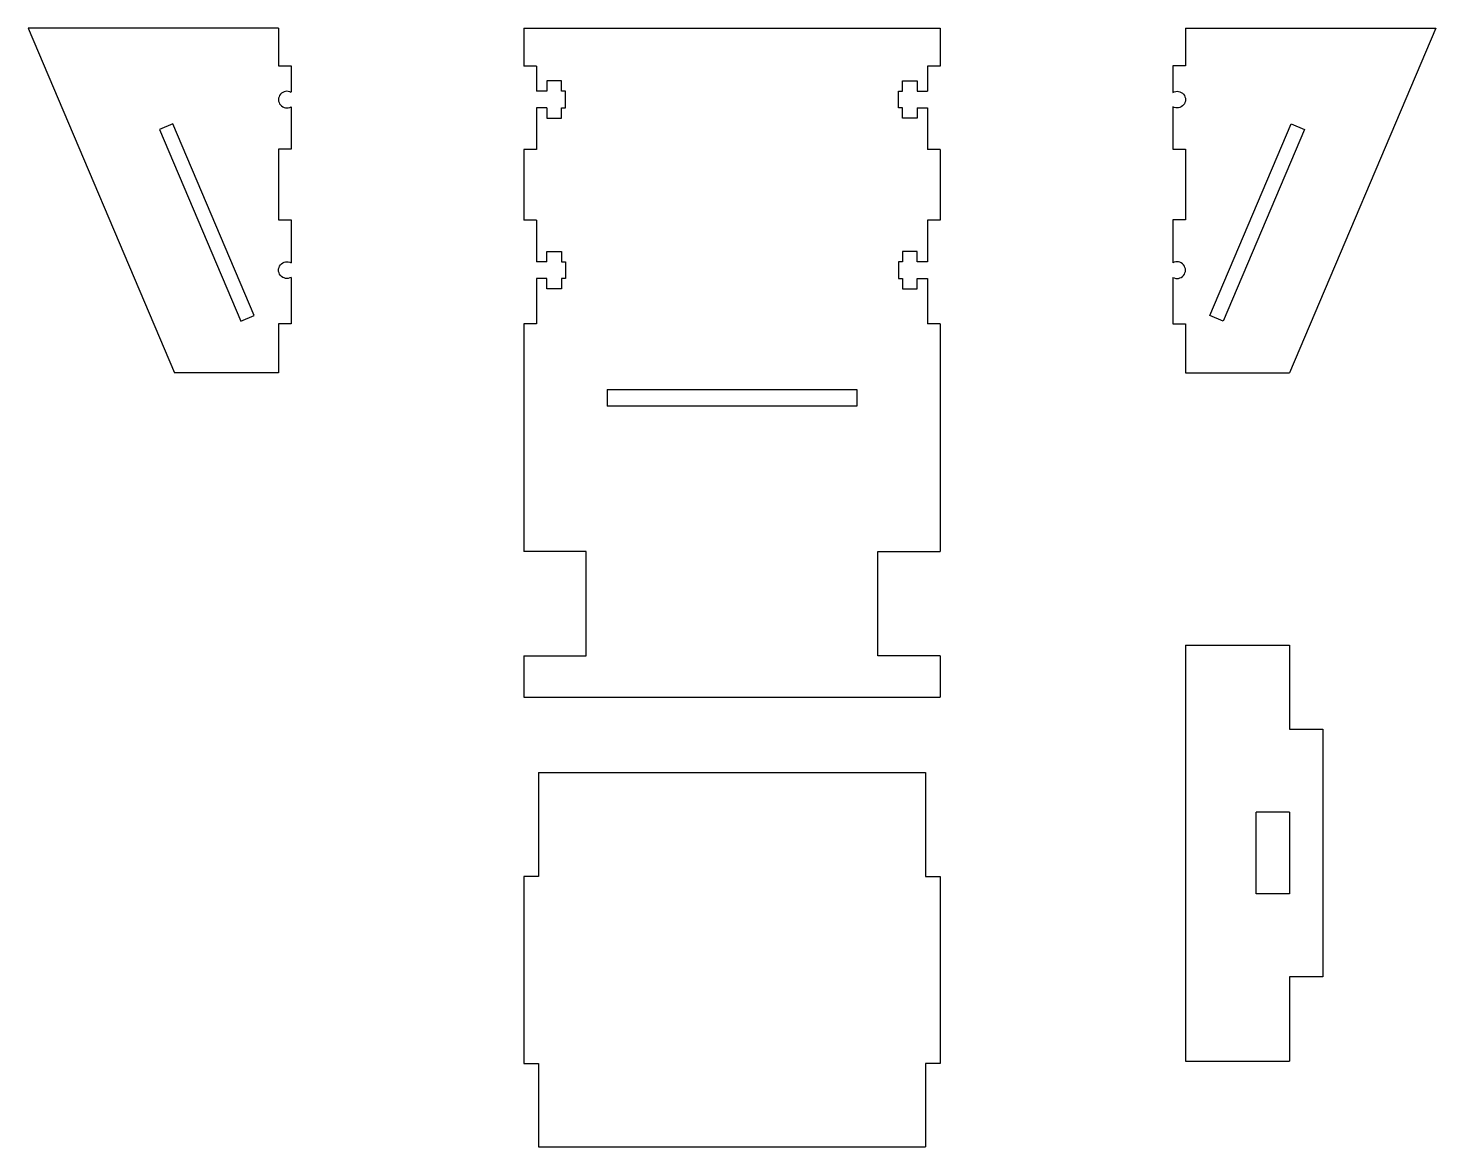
# Model space of a CAD drawing. Extents: x -6.7 to 6.7, y -5.7 to 4.9.
import ezdxf

# ---------------------------------------------------------------- set-up
doc = ezdxf.new("R2010")
doc.units = 0
doc.header["$MEASUREMENT"] = 0
doc.layers.add('VISIBLE', color=7, linetype='CONTINUOUS')

msp = doc.modelspace()

# ---------------------------------------------------------------- linework, layer by layer
at = {"layer": 'VISIBLE'}
for p, q in [((-6.658, 4.921), (-5.274, 1.66)), ((-4.29, 4.921), (-6.658, 4.921)), ((-4.29, 4.921), (-4.29, 4.563)), ((-1.969, 4.921), (1.969, 4.921)), ((-1.969, 4.921), (-1.969, 4.56)), ((1.969, 4.921), (1.969, 4.56)), ((4.29, 4.921), (6.658, 4.921)), ((4.29, 4.921), (4.29, 4.563)), ((6.658, 4.921), (5.274, 1.66)), ((-4.29, 4.563), (-4.171, 4.563)), ((-4.171, 4.563), (-4.171, 4.314)), ((-1.85, 4.56), (-1.969, 4.56)), ((-1.85, 4.56), (-1.85, 4.324)), ((1.85, 4.56), (1.85, 4.324)), ((1.969, 4.56), (1.85, 4.56)), ((4.171, 4.563), (4.171, 4.314)), ((4.29, 4.563), (4.171, 4.563)), ((-1.752, 4.423), (-1.752, 4.324)), ((-1.614, 4.423), (-1.752, 4.423)), ((-1.614, 4.324), (-1.614, 4.423)), ((1.614, 4.423), (1.752, 4.423)), ((1.614, 4.324), (1.614, 4.423)), ((1.752, 4.423), (1.752, 4.324)), ((-1.752, 4.324), (-1.85, 4.324)), ((-1.575, 4.324), (-1.614, 4.324)), ((-1.575, 4.167), (-1.575, 4.324)), ((1.575, 4.167), (1.575, 4.324)), ((1.575, 4.324), (1.614, 4.324)), ((1.752, 4.324), (1.85, 4.324)), ((-4.171, 4.177), (-4.171, 3.776)), ((-1.752, 4.167), (-1.85, 4.167)), ((-1.85, 4.167), (-1.85, 3.773)), ((-1.752, 4.167), (-1.752, 4.068)), ((-1.614, 4.068), (-1.614, 4.167)), ((-1.614, 4.167), (-1.575, 4.167)), ((1.614, 4.167), (1.575, 4.167)), ((1.614, 4.068), (1.614, 4.167)), ((1.752, 4.167), (1.85, 4.167)), ((1.752, 4.167), (1.752, 4.068)), ((1.85, 4.167), (1.85, 3.773)), ((4.171, 4.177), (4.171, 3.776)), ((-5.289, 4.015), (-5.416, 3.961)), ((-4.52, 2.203), (-5.289, 4.015)), ((-1.752, 4.068), (-1.614, 4.068)), ((1.752, 4.068), (1.614, 4.068)), ((4.52, 2.203), (5.289, 4.015)), ((5.289, 4.015), (5.416, 3.961)), ((-5.416, 3.961), (-4.647, 2.149)), ((5.416, 3.961), (4.647, 2.149)), ((-4.29, 3.776), (-4.29, 3.108)), ((-4.171, 3.776), (-4.29, 3.776)), ((-1.969, 3.773), (-1.969, 3.104)), ((-1.85, 3.773), (-1.969, 3.773)), ((1.969, 3.773), (1.85, 3.773)), ((1.969, 3.773), (1.969, 3.104)), ((4.171, 3.776), (4.29, 3.776)), ((4.29, 3.776), (4.29, 3.108)), ((-4.29, 3.108), (-4.171, 3.108)), ((-4.171, 3.108), (-4.171, 2.699)), ((-1.85, 3.104), (-1.969, 3.104)), ((-1.85, 3.104), (-1.85, 2.71)), ((1.85, 3.104), (1.85, 2.71)), ((1.969, 3.104), (1.85, 3.104)), ((4.29, 3.108), (4.171, 3.108)), ((4.171, 3.108), (4.171, 2.699)), ((-1.752, 2.71), (-1.752, 2.808)), ((-1.752, 2.808), (-1.614, 2.808)), ((-1.614, 2.808), (-1.614, 2.71)), ((1.614, 2.808), (1.614, 2.71)), ((1.752, 2.808), (1.614, 2.808)), ((1.752, 2.71), (1.752, 2.808)), ((-1.752, 2.71), (-1.85, 2.71)), ((-1.614, 2.71), (-1.575, 2.71)), ((-1.575, 2.71), (-1.575, 2.552)), ((1.575, 2.71), (1.575, 2.552)), ((1.614, 2.71), (1.575, 2.71)), ((1.85, 2.71), (1.752, 2.71)), ((-4.171, 2.563), (-4.171, 2.124)), ((-1.752, 2.552), (-1.85, 2.552)), ((-1.85, 2.552), (-1.85, 2.124)), ((-1.752, 2.454), (-1.752, 2.552)), ((-1.614, 2.552), (-1.614, 2.454)), ((-1.575, 2.552), (-1.614, 2.552)), ((1.575, 2.552), (1.614, 2.552)), ((1.614, 2.552), (1.614, 2.454)), ((1.752, 2.552), (1.85, 2.552)), ((1.752, 2.454), (1.752, 2.552)), ((1.85, 2.552), (1.85, 2.124)), ((4.171, 2.563), (4.171, 2.124)), ((-1.614, 2.454), (-1.752, 2.454)), ((1.614, 2.454), (1.752, 2.454)), ((-4.647, 2.149), (-4.52, 2.203)), ((4.647, 2.149), (4.52, 2.203)), ((-4.29, 2.124), (-4.29, 1.66)), ((-4.171, 2.124), (-4.29, 2.124)), ((-1.969, 2.124), (-1.969, -0.033)), ((-1.85, 2.124), (-1.969, 2.124)), ((1.969, 2.124), (1.85, 2.124)), ((1.969, 2.124), (1.969, -0.033)), ((4.171, 2.124), (4.29, 2.124)), ((4.29, 2.124), (4.29, 1.66)), ((-4.29, 1.66), (-5.274, 1.66)), ((4.29, 1.66), (5.274, 1.66)), ((-1.181, 1.502), (-1.181, 1.345)), ((-1.181, 1.502), (1.181, 1.502)), ((1.181, 1.502), (1.181, 1.345)), ((1.181, 1.345), (-1.181, 1.345)), ((-1.378, -0.033), (-1.969, -0.033)), ((-1.378, -1.018), (-1.378, -0.033)), ((1.378, -0.033), (1.969, -0.033)), ((1.378, -1.018), (1.378, -0.033)), ((4.29, -0.917), (5.274, -0.917)), ((4.29, -0.917), (4.29, -4.854)), ((5.274, -0.917), (5.274, -1.712)), ((-1.969, -1.018), (-1.378, -1.018)), ((-1.969, -1.018), (-1.969, -1.411)), ((1.969, -1.018), (1.378, -1.018)), ((1.969, -1.018), (1.969, -1.411)), ((-1.969, -1.411), (1.969, -1.411)), ((5.274, -1.712), (5.589, -1.712)), ((5.589, -1.712), (5.589, -4.058)), ((-1.831, -2.122), (1.831, -2.122)), ((-1.831, -2.122), (-1.831, -3.107)), ((1.831, -2.122), (1.831, -3.107)), ((4.959, -3.271), (4.959, -2.499)), ((5.274, -2.499), (4.959, -2.499)), ((5.274, -2.499), (5.274, -3.271)), ((-1.969, -3.107), (-1.969, -4.878)), ((-1.831, -3.107), (-1.969, -3.107)), ((1.831, -3.107), (1.969, -3.107)), ((1.969, -3.107), (1.969, -4.878)), ((5.274, -3.271), (4.959, -3.271)), ((5.589, -4.058), (5.274, -4.058)), ((5.274, -4.058), (5.274, -4.854)), ((-1.969, -4.878), (-1.831, -4.878)), ((-1.831, -4.878), (-1.831, -5.666)), ((1.969, -4.878), (1.831, -4.878)), ((1.831, -4.878), (1.831, -5.666)), ((4.29, -4.854), (5.274, -4.854)), ((-1.831, -5.666), (1.831, -5.666))]:
    msp.add_line(p, q, dxfattribs=at)
for centre, start, end in [((-4.211, 4.245), 60, 300), ((4.211, 2.631), 240, 120)]:
    msp.add_arc(centre, 0.0787, start, end, dxfattribs=at)
at = {"layer": 'VISIBLE', "extrusion": (0, 0, -1)}
for centre, start, end in [((-4.211, 4.245), 60, 300), ((4.211, 2.631), 240, 120)]:
    msp.add_arc(centre, 0.0787, start, end, dxfattribs=at)

doc.saveas('drawing.dxf')
